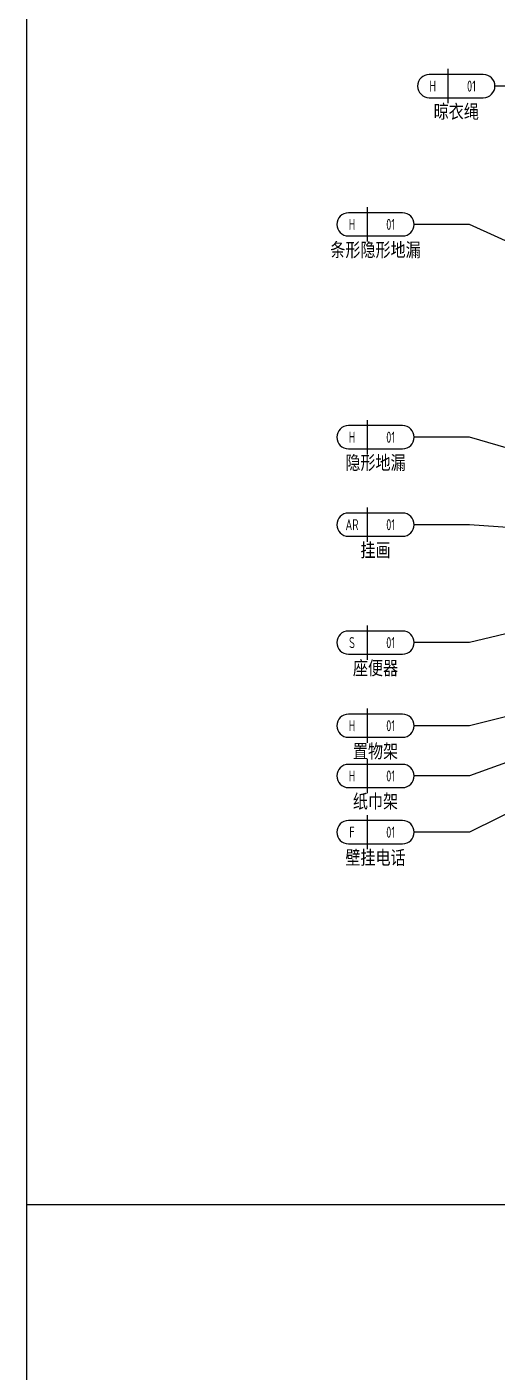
# Model space of a CAD drawing. Extents: x 220391 to 385981, y 332279 to 483868.
# Drawn here: x 220391 to 222945, y 467919 to 475226 of the extents above; entities that cross this region are included whole.
import ezdxf
from ezdxf.enums import TextEntityAlignment as Align

# ---------------------------------------------------------------- set-up
doc = ezdxf.new("R2010")
doc.units = 0
doc.header["$MEASUREMENT"] = 0
doc.layers.add('0-索引文字', color=50, linetype='Continuous')
doc.styles.add('DOM-romans.shx', font='dim.shx')
doc.styles.add('st', font='', dxfattribs={"width": 0.7})
doc.styles.get('st').set_extended_font_data('SimSun')
doc.dimstyles.new('DOM_DIM_1 80', dxfattribs={"dimscale": 60, "dimtxt": 1.5, "dimasz": 0.8, "dimexe": 2, "dimexo": 1.5, "dimgap": 0.6, "dimtad": 1, "dimdec": 0, "dimrnd": 5, "dimzin": 12, "dimdsep": 46, "dimtxsty": 'DOM-romans.shx', "dimblk": 'DOM_Dimension_Tick', "dimcen": 0.125, "dimclrd": 44, "dimclre": 44, "dimclrt": 50, "dimadec": 0, "dimazin": 0, "dimtfac": 1, "dimtdec": 0, "dimtix": 1, "dimtmove": 2, "dimatfit": 3, "dimldrblk": 'DOM_Leader_Arrow', "dimfxl": 0, "dimtvp": 1, "dimtolj": 1, "dimtzin": 0, "dimarcsym": 0})

# ---------------------------------------------------------------- blocks, each defined once
blk = doc.blocks.new('ehrhhh')
at = {"color": 0}
blk.add_line((292356.6, 467829.6), (315961.1, 467829.6), dxfattribs=at)
blk.add_lwpolyline([(292356.6, 474869.8), (315961.1, 474869.8), (315961.1, 466871.5), (292356.6, 466871.5)], close=True, dxfattribs=at)
blk = doc.blocks.new('DOM_Dimension_Tick')
at = {"color": 0, "linetype": 'ByBlock'}
for p, q in [((-1.09, 0), (0, 0)), ((0, 0), (1.09, 0))]:
    blk.add_line(p, q, dxfattribs=at)
at = {"color": 0, "linetype": 'Continuous', "const_width": 0.608}
blk.add_lwpolyline([(-0.61, -0.61), (0.61, 0.61)], dxfattribs=at)
blk = doc.blocks.new('DOM_Leader_Arrow')
at = {"color": 0, "linetype": 'ByBlock'}
blk.add_line((0, 0), (-1.5, 0), dxfattribs=at)
for points in [[(-1.29, 1), (-0.89, 1.28), (-0.36, 0), (0, 0)], [(-1.29, -1), (-0.89, -1.28), (-0.36, 0), (0, 0)]]:
    blk.add_solid(points, dxfattribs=at)
blk = doc.blocks.new('DOM-立面家具标注符号-002')
blk.add_line((0, 3.1), (0, -3.1))
at = {"color": 150}
blk.add_lwpolyline([(-3.4, 2.1, 1), (-3.4, -2.1), (6.4, -2.1, 1), (6.4, 2.1)], format="xyb", close=True, dxfattribs=at)
at = {"style": 'st', "width": 0.8, "flags": 4}
blk.add_attdef('ITEM6', text='', height=2.5, dxfattribs=at).set_placement((-6, 0), align=Align.MIDDLE_RIGHT)
at = {"style": 'DOM-romans.shx', "width": 0.8}
for tag, flags, p in [('NUM1', 12, (-2.75, 0)), ('NUM2', 4, (4.25, 0)), ('NUM4', 4, (1.5, -4.6)), ('NUM5', 4, (1.5, -7.6))]:
    blk.add_attdef(tag, text='', height=2, dxfattribs=dict(at, flags=flags)).set_placement(p, align=Align.MIDDLE)
at = {"style": 'st', "width": 0.8, "flags": 4}
blk.add_attdef('NUM3', text='', height=2.5, dxfattribs=at).set_placement((9, 0), align=Align.MIDDLE_LEFT)
blk.add_attdef('NUM7', text='', height=2.5, dxfattribs=at).set_placement((1.5, -10.85), align=Align.MIDDLE_CENTER)
blk = doc.blocks.new('A$Cd317c2f2')
at = {"layer": '0-索引文字'}
ref = blk.add_blockref('DOM-立面家具标注符号-002', (165, 0), dxfattribs=dict(at, xscale=30, yscale=30, zscale=30))
ref.add_attrib('NUM1', 'H', dxfattribs={"layer": '0', "height": 60, "style": 'DOM-romans.shx', "width": 0.8}).set_placement((82.5, 0), align=Align.MIDDLE)
ref.add_attrib('NUM2', '01', dxfattribs={"layer": '0', "height": 60, "style": 'DOM-romans.shx', "width": 0.8}).set_placement((292.5, 0), align=Align.MIDDLE)
ref.add_attrib('NUM7', '晾衣绳', dxfattribs={"layer": '0', "height": 75, "style": 'st', "width": 0.8}).set_placement((210, -138), align=Align.MIDDLE_CENTER)
blk = doc.blocks.new('DOM-立面家具标注符号')
blk.add_line((0, 3.1), (0, -3.1))
at = {"color": 150}
blk.add_lwpolyline([(-3.4, 2.1, 1), (-3.4, -2.1), (6.4, -2.1, 1), (6.4, 2.1)], format="xyb", close=True, dxfattribs=at)
at = {"style": 'st', "width": 0.8, "flags": 4}
blk.add_attdef('ITEM5', text='', height=2.5, dxfattribs=at).set_placement((-6, 0), align=Align.MIDDLE_RIGHT)
at = {"style": 'DOM-romans.shx', "width": 0.8}
for tag, flags, p in [('NUM1', 12, (-2.75, 0)), ('NUM2', 4, (4.25, 0)), ('NUM4', 4, (1.5, -4.6))]:
    blk.add_attdef(tag, text='', height=2, dxfattribs=dict(at, flags=flags)).set_placement(p, align=Align.MIDDLE)
at = {"style": 'st', "width": 0.8, "flags": 4}
blk.add_attdef('NUM3', text='', height=2.5, dxfattribs=at).set_placement((9, 0), align=Align.MIDDLE_LEFT)
blk.add_attdef('NUM6', text='', height=2.5, dxfattribs=at).set_placement((1.5, -8.35), align=Align.MIDDLE_CENTER)

msp = doc.modelspace()

# ---------------------------------------------------------------- block references
at = {"color": 4}
for name, p in [('ehrhhh', (-71965.3, 1000)), ('A$Cd317c2f2', (222513.5, 474904.7))]:
    msp.add_blockref(name, p, dxfattribs=at)
at = {"layer": '0-索引文字'}
ref = msp.add_blockref('DOM-立面家具标注符号-002', (222239.7, 474153.6), dxfattribs=dict(at, xscale=30, yscale=30, zscale=30))
ref.add_attrib('NUM1', 'H', dxfattribs={"layer": '0', "height": 60, "style": 'DOM-romans.shx', "width": 0.8}).set_placement((222157.2, 474153.6), align=Align.MIDDLE)
ref.add_attrib('NUM2', '01', dxfattribs={"layer": '0', "height": 60, "style": 'DOM-romans.shx', "width": 0.8}).set_placement((222367.2, 474153.6), align=Align.MIDDLE)
ref.add_attrib('NUM7', '条形隐形地漏', dxfattribs={"layer": '0', "height": 75, "style": 'st', "width": 0.8}).set_placement((222284.7, 474015.6), align=Align.MIDDLE_CENTER)
ref = msp.add_blockref('DOM-立面家具标注符号-002', (222239.7, 472997.3), dxfattribs=dict(at, xscale=30, yscale=30, zscale=30))
ref.add_attrib('NUM1', 'H', dxfattribs={"layer": '0', "height": 60, "style": 'DOM-romans.shx', "width": 0.8}).set_placement((222157.2, 472997.3), align=Align.MIDDLE)
ref.add_attrib('NUM2', '01', dxfattribs={"layer": '0', "height": 60, "style": 'DOM-romans.shx', "width": 0.8}).set_placement((222367.2, 472997.3), align=Align.MIDDLE)
ref.add_attrib('NUM7', '隐形地漏', dxfattribs={"layer": '0', "height": 75, "style": 'st', "width": 0.8}).set_placement((222284.7, 472859.3), align=Align.MIDDLE_CENTER)
ref = msp.add_blockref('DOM-立面家具标注符号', (222239.7, 472522.3), dxfattribs=dict(at, xscale=30, yscale=30, zscale=30))
ref.add_attrib('NUM1', 'AR', dxfattribs={"layer": '0', "height": 60, "style": 'DOM-romans.shx', "width": 0.8}).set_placement((222157.2, 472522.3), align=Align.MIDDLE)
ref.add_attrib('NUM2', '01', dxfattribs={"layer": '0', "height": 60, "style": 'DOM-romans.shx', "width": 0.8}).set_placement((222367.2, 472522.3), align=Align.MIDDLE)
ref.add_attrib('NUM6', '挂画', dxfattribs={"layer": '0', "height": 75, "style": 'st', "width": 0.8}).set_placement((222284.7, 472384.3), align=Align.MIDDLE_CENTER)
ref = msp.add_blockref('DOM-立面家具标注符号-002', (222239.7, 471881.7), dxfattribs=dict(at, xscale=30, yscale=30, zscale=30))
ref.add_attrib('NUM1', 'S', dxfattribs={"layer": '0', "height": 60, "style": 'DOM-romans.shx', "width": 0.8}).set_placement((222157.2, 471881.7), align=Align.MIDDLE)
ref.add_attrib('NUM2', '01', dxfattribs={"layer": '0', "height": 60, "style": 'DOM-romans.shx', "width": 0.8}).set_placement((222367.2, 471881.7), align=Align.MIDDLE)
ref.add_attrib('NUM7', '座便器', dxfattribs={"layer": '0', "height": 75, "style": 'st', "width": 0.8}).set_placement((222284.7, 471743.7), align=Align.MIDDLE_CENTER)
ref = msp.add_blockref('DOM-立面家具标注符号-002', (222239.7, 471430.3), dxfattribs=dict(at, xscale=30, yscale=30, zscale=30))
ref.add_attrib('NUM1', 'H', dxfattribs={"layer": '0', "height": 60, "style": 'DOM-romans.shx', "width": 0.8}).set_placement((222157.2, 471430.3), align=Align.MIDDLE)
ref.add_attrib('NUM2', '01', dxfattribs={"layer": '0', "height": 60, "style": 'DOM-romans.shx', "width": 0.8}).set_placement((222367.2, 471430.3), align=Align.MIDDLE)
ref.add_attrib('NUM7', '置物架', dxfattribs={"layer": '0', "height": 75, "style": 'st', "width": 0.8}).set_placement((222284.7, 471292.3), align=Align.MIDDLE_CENTER)
ref = msp.add_blockref('DOM-立面家具标注符号-002', (222239.7, 471157.2), dxfattribs=dict(at, xscale=30, yscale=30, zscale=30))
ref.add_attrib('NUM1', 'H', dxfattribs={"layer": '0', "height": 60, "style": 'DOM-romans.shx', "width": 0.8}).set_placement((222157.2, 471157.2), align=Align.MIDDLE)
ref.add_attrib('NUM2', '01', dxfattribs={"layer": '0', "height": 60, "style": 'DOM-romans.shx', "width": 0.8}).set_placement((222367.2, 471157.2), align=Align.MIDDLE)
ref.add_attrib('NUM7', '纸巾架', dxfattribs={"layer": '0', "height": 75, "style": 'st', "width": 0.8}).set_placement((222284.7, 471019.2), align=Align.MIDDLE_CENTER)
ref = msp.add_blockref('DOM-立面家具标注符号-002', (222239.7, 470851.8), dxfattribs=dict(at, xscale=30, yscale=30, zscale=30))
ref.add_attrib('NUM1', 'F', dxfattribs={"layer": '0', "height": 60, "style": 'DOM-romans.shx', "width": 0.8}).set_placement((222157.2, 470851.8), align=Align.MIDDLE)
ref.add_attrib('NUM2', '01', dxfattribs={"layer": '0', "height": 60, "style": 'DOM-romans.shx', "width": 0.8}).set_placement((222367.2, 470851.8), align=Align.MIDDLE)
ref.add_attrib('NUM7', '壁挂电话', dxfattribs={"layer": '0', "height": 75, "style": 'st', "width": 0.8}).set_placement((222284.7, 470713.8), align=Align.MIDDLE_CENTER)

# ---------------------------------------------------------------- leaders
at = {"color": 4}
for points in [[(224081.5, 473514.3), (223133.5, 474904.7), (222933.5, 474904.7)], [(223944.9, 473628.4), (222794.7, 474153.6), (222494.7, 474153.6)], [(224231.5, 472578.4), (222794.7, 472997.3), (222494.7, 472997.3)], [(224191.5, 472418.6), (222794.7, 472522.3), (222494.7, 472522.3)], [(224341.2, 472253.6), (222794.7, 471881.7), (222494.7, 471881.7)], [(224631, 471888.6), (222794.7, 471430.3), (222494.7, 471430.3)], [(224682.2, 471847.1), (222794.7, 471157.2), (222494.7, 471157.2)], [(224731.5, 471808.7), (222794.7, 470851.8), (222494.7, 470851.8)]]:
    msp.add_leader(points, dimstyle='DOM_DIM_1 80', override={"dimgap": 0.6, "dimtad": 0}, dxfattribs=at)

doc.saveas('drawing.dxf')
